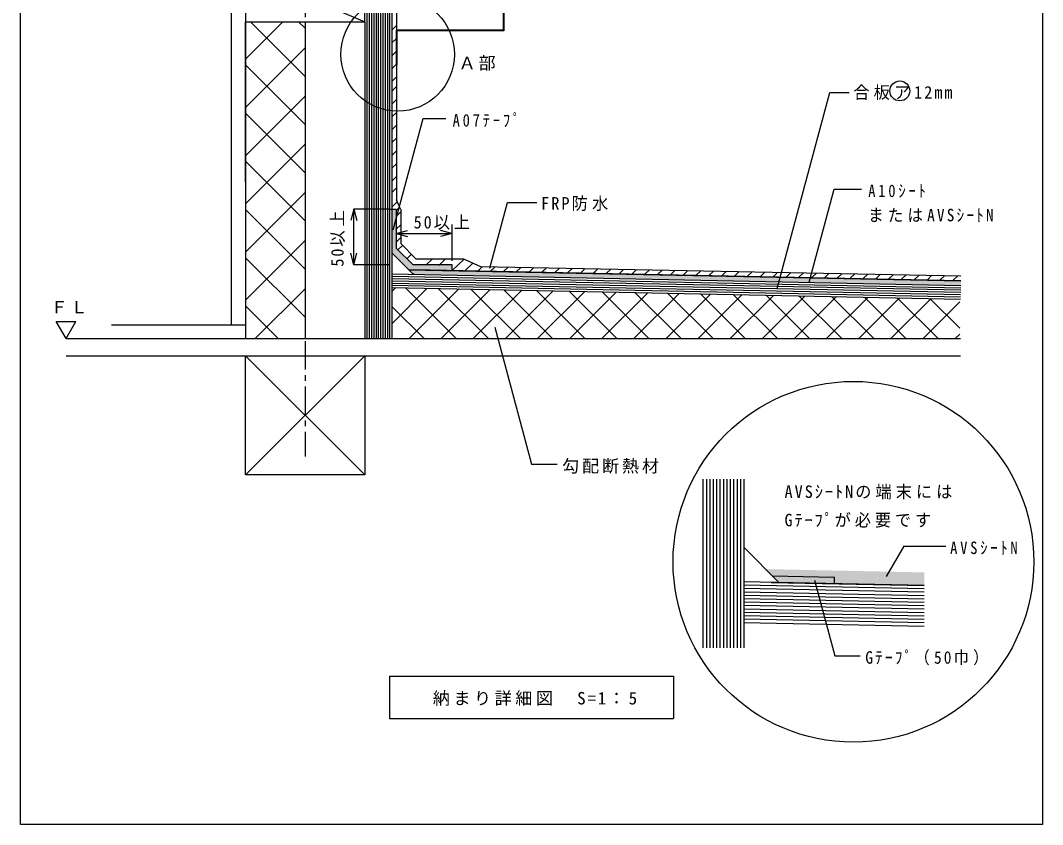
# Model space of a CAD drawing. Units: millimetres, scale not verified, with parts at other scales. Extents: x -455 to 445, y -650 to 635.
# Drawn here: x -455 to 445, y -650 to 58 of the extents above; entities that cross this region are included whole.
import ezdxf

# ---------------------------------------------------------------- set-up
doc = ezdxf.new("R2010")
doc.units = ezdxf.units.MM
doc.header["$LTSCALE"] = 5
doc.linetypes.add('CHAIN1', pattern=[8, 5, -1, 1, -1])
for name, color, linetype in [('0-0_境界寸法', 7, 'Continuous'), ('A-0', 4, 'Continuous'), ('A-9', 4, 'Continuous'), ('F-0', 2, 'Continuous')]:
    doc.layers.add(name, color=color, linetype=linetype)
doc.styles.add('ＭＳ ゴシック', font='')
doc.styles.get('ＭＳ ゴシック').set_extended_font_data('MS Gothic')

msp = doc.modelspace()

# ---------------------------------------------------------------- linework, layer by layer
at = {"layer": '0-0_境界寸法'}
for p, q in [((-414.661, -222.034), (-423.321, -207.035)), ((-423.321, -207.035), (-406.001, -207.035)), ((-414.661, -222.034), (-406.001, -207.035))]:
    msp.add_line(p, q, dxfattribs=at)
at = {"layer": '0-0_境界寸法', "color": 2}
for p, q in [((-129.787, -519.067), (-129.787, -556.567)), ((-129.787, -519.067), (120.213, -519.067)), ((120.213, -519.067), (120.213, -556.567)), ((-129.787, -556.567), (120.213, -556.567))]:
    msp.add_line(p, q, dxfattribs=at)
at = {"layer": '0-0_境界寸法'}
msp.add_circle((319.53, -3.92), 8.75, dxfattribs=at)
at = {"layer": 'A-0', "linetype": 'CHAIN1'}
msp.add_line((-204.184, 455.904), (-204.184, -325.771), dxfattribs=at)
at = {"layer": 'A-0', "color": 7}
for p, q in [((-269.184, 121.965), (-269.184, -210.035)), ((-112.703, -161.334), (-107.55, -161.438)), ((373.338, -171.16), (-108.55, -161.418)), ((-107.62, -165.435), (-108.62, -165.417)), ((-256.684, -210.035), (-374.526, -210.035))]:
    msp.add_line(p, q, dxfattribs=at)
at = {"layer": 'A-0'}
for p, q in [((-256.684, 101.965), (-151.684, 56.966)), ((-149.684, 101.965), (-149.684, -222.034)), ((-147.684, 101.965), (-147.684, -222.034)), ((-145.684, 101.965), (-145.684, -222.034)), ((-143.684, 101.965), (-143.684, -222.034)), ((-141.684, 101.965), (-141.684, -222.034)), ((-137.684, 101.377), (-137.684, -222.034)), ((-135.684, 100.223), (-135.684, -222.034)), ((-133.684, 99.068), (-133.684, -222.034)), ((-131.684, 97.913), (-131.684, -222.034)), ((-129.684, 96.759), (-129.684, -222.034)), ((-127.684, 95.604), (-127.684, -146.353)), ((-256.684, 56.966), (-204.184, 56.966)), ((-256.684, -84.035), (-256.684, 56.966)), ((-223.632, 56.966), (-256.684, 23.914)), ((-223.632, 56.966), (-256.684, 23.914)), ((-256.684, 56.966), (-256.684, -222.034)), ((-204.184, 8.903), (-252.247, 56.966)), ((-204.184, 51.329), (-209.82, 56.966)), ((-204.184, 56.966), (-204.184, -222.034)), ((-127.684, 49.597), (-123.684, 53.597)), ((-127.684, 49.597), (-123.684, 53.597)), ((-127.684, 38.283), (-123.684, 42.283)), ((-204.184, 33.987), (-256.684, -18.513)), ((-204.184, 33.987), (-256.684, -18.513)), ((-127.684, 26.97), (-123.684, 30.97)), ((-204.184, -33.523), (-256.684, 18.977)), ((-127.684, 15.656), (-123.684, 19.656)), ((-127.684, 15.656), (-123.684, 19.656)), ((-127.684, 4.342), (-123.684, 8.342)), ((-204.184, -8.439), (-256.684, -60.939)), ((-204.184, -8.439), (-256.684, -60.939)), ((-127.684, -4.143), (-123.684, -0.143)), ((-127.684, -4.143), (-123.684, -0.143)), ((211.565, -177.891), (257.815, -5.284)), ((257.815, -5.284), (274.966, -5.284)), ((-127.684, -15.457), (-123.684, -11.457)), ((-204.184, -75.95), (-256.684, -23.45)), ((-127.684, -26.771), (-123.684, -22.771)), ((-127.684, -38.084), (-123.684, -34.084)), ((-127.684, -38.084), (-123.684, -34.084)), ((-126.459, -126.174), (-100.246, -28.344)), ((-100.246, -28.344), (-80.21, -28.344)), ((-204.184, -50.865), (-256.684, -103.365)), ((-204.184, -50.865), (-237.353, -84.035)), ((-127.684, -49.398), (-123.684, -45.398)), ((-127.684, -49.398), (-123.684, -45.398)), ((-127.684, -60.712), (-123.684, -56.712)), ((-127.684, -60.712), (-123.684, -56.712)), ((-204.184, -118.376), (-256.684, -65.876)), ((-127.684, -72.026), (-123.684, -68.025)), ((-127.684, -83.339), (-123.684, -79.339)), ((-127.696, -93.373), (-123.696, -89.373)), ((-204.184, -93.292), (-256.684, -145.792)), ((239.74, -172.419), (261.734, -90.335)), ((261.734, -90.335), (285.761, -90.335)), ((-127.476, -106.044), (-122.938, -101.505)), ((-123.984, -109.213), (-120.888, -106.117)), ((-41.47, -160.114), (-25.908, -102.033)), ((-25.908, -102.033), (0.021, -102.033)), ((-204.184, -160.802), (-256.684, -108.302)), ((-123.984, -114.452), (-119.984, -110.452)), ((-123.984, -125.765), (-119.984, -121.766)), ((-123.984, -125.765), (-119.984, -121.766)), ((-74.984, -121.409), (-74.984, -153.409)), ((-123.984, -129.476), (-113.984, -126.796)), ((-123.984, -129.476), (-113.984, -132.156)), ((-123.984, -129.476), (-74.984, -129.476)), ((-123.984, -137.079), (-119.984, -133.079)), ((-74.984, -129.476), (-84.984, -126.796)), ((-74.984, -129.476), (-84.984, -132.156)), ((-204.184, -135.718), (-256.684, -188.218)), ((-122.339, -143.92), (-118.331, -139.912)), ((-204.184, -203.229), (-256.684, -150.729)), ((-114.58, -151.679), (-110.495, -147.749)), ((-97.813, -157.352), (-91.906, -151.668)), ((-86.501, -157.569), (-80.369, -151.668)), ((-74.684, -162.103), (-64.144, -151.96)), ((-112.703, -161.334), (-74.76, -162.101)), ((-63.384, -162.331), (-56.33, -155.544)), ((-52.136, -162.536), (-48.06, -158.613)), ((-40.825, -162.753), (-36.748, -158.83)), ((-29.513, -162.97), (-25.437, -159.047)), ((-18.201, -163.187), (-14.125, -159.265)), ((-18.201, -163.187), (-14.125, -159.265)), ((-6.89, -163.404), (-2.814, -159.482)), ((-6.89, -163.404), (-2.814, -159.482)), ((4.422, -163.622), (8.498, -159.699)), ((4.422, -163.622), (8.498, -159.699)), ((15.734, -163.839), (19.809, -159.916)), ((15.734, -163.839), (19.809, -159.916)), ((27.045, -164.056), (31.121, -160.134)), ((27.045, -164.056), (31.121, -160.134)), ((38.357, -164.273), (42.433, -160.351)), ((49.669, -164.49), (53.744, -160.568)), ((60.98, -164.707), (65.056, -160.785)), ((72.292, -164.925), (76.368, -161.002)), ((83.603, -165.142), (87.679, -161.219)), ((83.603, -165.142), (87.679, -161.219)), ((94.915, -165.359), (98.991, -161.436)), ((106.227, -165.576), (110.303, -161.654)), ((117.538, -165.793), (121.614, -161.871)), ((-127.523, -169.036), (373.176, -179.158)), ((-127.482, -167.037), (373.216, -177.159)), ((128.85, -166.011), (132.926, -162.088)), ((140.161, -166.228), (144.238, -162.305)), ((151.473, -166.445), (155.549, -162.523)), ((162.785, -166.662), (166.861, -162.74)), ((174.096, -166.88), (178.172, -162.957)), ((185.408, -167.097), (189.484, -163.174)), ((185.408, -167.097), (189.484, -163.174)), ((196.72, -167.314), (200.796, -163.392)), ((196.72, -167.314), (200.796, -163.392)), ((208.031, -167.531), (212.107, -163.609)), ((219.343, -167.748), (223.419, -163.826)), ((230.654, -167.965), (234.73, -164.043)), ((241.966, -168.183), (246.042, -164.26)), ((253.278, -168.4), (257.354, -164.477)), ((253.278, -168.4), (257.354, -164.477)), ((264.589, -168.617), (268.665, -164.694)), ((264.589, -168.617), (268.665, -164.694)), ((275.901, -168.834), (279.977, -164.912)), ((275.901, -168.834), (279.977, -164.912)), ((287.213, -169.051), (291.289, -165.129)), ((287.213, -169.051), (291.289, -165.129)), ((298.524, -169.269), (302.6, -165.346)), ((298.524, -169.269), (302.6, -165.346)), ((309.836, -169.486), (313.912, -165.563)), ((321.147, -169.703), (325.224, -165.781)), ((332.459, -169.92), (336.535, -165.998)), ((343.771, -170.137), (347.847, -166.215)), ((355.082, -170.354), (359.158, -166.432)), ((355.082, -170.354), (359.158, -166.432)), ((366.394, -170.572), (370.47, -166.649)), ((-204.184, -178.145), (-248.074, -222.034)), ((-127.684, -180.555), (-124.233, -177.104)), ((-127.684, -208.839), (-96.509, -177.665)), ((-127.644, -175.035), (373.055, -185.157)), ((-127.603, -173.036), (373.095, -183.157)), ((-127.563, -171.036), (373.135, -181.158)), ((-115.835, -177.274), (-71.075, -222.034)), ((-112.595, -222.034), (-68.786, -178.225)), ((-86.967, -177.858), (-42.791, -222.034)), ((-84.311, -222.034), (-41.062, -178.785)), ((-58.099, -178.441), (-14.506, -222.034)), ((-56.027, -222.034), (-13.338, -179.346)), ((-29.232, -179.025), (13.778, -222.034)), ((-27.742, -222.034), (14.386, -179.907)), ((-0.364, -179.609), (42.062, -222.034)), ((0.542, -222.034), (42.11, -180.467)), ((28.504, -180.192), (70.347, -222.034)), ((28.826, -222.034), (69.833, -181.027)), ((57.111, -222.034), (97.557, -181.588)), ((57.372, -180.776), (98.631, -222.034)), ((85.395, -222.034), (125.281, -182.149)), ((86.24, -181.359), (126.915, -222.034)), ((113.679, -222.034), (153.005, -182.709)), ((115.108, -181.943), (155.2, -222.034)), ((141.963, -222.034), (180.729, -183.269)), ((143.976, -182.526), (183.484, -222.034)), ((170.248, -222.034), (208.453, -183.83)), ((172.843, -183.11), (211.768, -222.034)), ((198.532, -222.034), (236.176, -184.39)), ((201.711, -183.693), (240.052, -222.034)), ((226.816, -222.034), (263.9, -184.95)), ((230.579, -184.277), (268.336, -222.034)), ((255.1, -222.034), (291.624, -185.511)), ((259.447, -184.86), (296.621, -222.034)), ((283.385, -222.034), (319.348, -186.072)), ((288.315, -185.444), (324.905, -222.034)), ((311.669, -222.034), (347.072, -186.632)), ((317.183, -186.028), (353.189, -222.034)), ((346.05, -186.611), (372.316, -212.877)), ((-227.805, -222.034), (-256.684, -193.155)), ((-127.684, -193.709), (-99.359, -222.034)), ((339.953, -222.034), (372.316, -189.672)), ((-127.684, -221.994), (-127.643, -222.034)), ((368.238, -222.034), (372.316, -217.956)), ((-256.684, -237.034), (-151.684, -342.034)), ((-151.684, -237.034), (-256.684, -342.034))]:
    msp.add_line(p, q, dxfattribs=at)
at = {"layer": 'A-0', "color": 3}
for p, q in [((-256.684, 101.965), (-256.684, 56.966)), ((-151.684, 56.966), (-151.684, 101.965)), ((-139.684, 101.965), (-139.684, -222.034)), ((-127.684, 95.604), (-127.684, -222.034)), ((-29.784, 89.407), (-29.784, 49.565)), ((-29.184, 89.407), (-29.184, 48.965)), ((-256.684, 56.966), (-151.684, 56.966)), ((-151.684, 56.966), (-151.684, -222.034)), ((-123.684, 18.965), (-123.684, 49.565)), ((-29.784, 49.565), (-123.084, 49.565)), ((-29.184, 48.965), (-123.084, 48.965)), ((-123.084, 18.965), (-123.084, 48.965)), ((-123.684, 18.965), (-123.084, 18.965)), ((-112.703, -161.334), (373.338, -171.16)), ((-127.442, -165.037), (373.257, -175.159)), ((-127.684, -177.035), (373.014, -187.156)), ((-414.661, -222.034), (373.014, -222.034)), ((-414.661, -237.034), (373.014, -237.034))]:
    msp.add_line(p, q, dxfattribs=at)
at = {"layer": 'A-0', "color": 2}
for p, q in [((-123.684, 97.913), (-123.684, -99.8)), ((-119.99, -108.146), (-123.684, -99.8)), ((-119.984, -108.146), (-119.984, -138.259)), ((-106.575, -151.668), (-119.984, -138.259)), ((-106.575, -151.668), (-64.782, -151.668))]:
    msp.add_line(p, q, dxfattribs=at)
msp.add_lwpolyline([(-64.782, -151.668), (-49.648, -158.608), (373.3, -166.729)], dxfattribs=at)
at = {"layer": 'A-0', "color": 3}
msp.add_lwpolyline([(-256.684, -237.034), (-151.684, -237.034), (-151.684, -342.034), (-256.684, -342.034)], close=True, dxfattribs=at)
at = {"layer": 'A-0', "color": 7}
msp.add_circle((-122.622, 28.258), 50, dxfattribs=at)
at = {"layer": 'A-0', "color": 9}
for points in [[(-123.987, -107.907), (-127.684, -107.907), (-127.684, -146.353)], [(-127.684, -146.353), (-123.987, -142.272), (-123.987, -107.907)], [(-127.684, -146.353), (-112.703, -161.334), (-123.987, -142.272)], [(-112.703, -161.334), (-109.125, -157.134), (-123.987, -142.272)], [(-112.703, -161.334), (-74.76, -162.101), (-74.76, -157.134)], [(-112.703, -161.334), (-74.76, -157.134), (-109.125, -157.134)]]:
    msp.add_solid(points, dxfattribs=at)
at = {"layer": 'A-0', "color": 7}
msp.add_solid([(-112.703, -161.334), (-107.62, -165.435), (373.338, -171.16), (373.257, -175.159)], dxfattribs=at)
at = {"layer": 'A-9'}
for p, q in [((-161.196, -107.907), (-163.875, -117.907)), ((-161.196, -156.907), (-161.196, -107.907)), ((-161.196, -107.907), (-158.516, -117.907)), ((-129.196, -107.907), (-161.196, -107.907)), ((-128.814, -107.907), (-127.814, -107.907)), ((-161.196, -156.907), (-163.875, -146.907)), ((-161.196, -156.907), (-158.516, -146.907)), ((-129.196, -156.907), (-161.196, -156.907)), ((-36.954, -211.941), (-4.641, -332.536)), ((-4.641, -332.536), (17.682, -332.536)), ((149.169, -345.873), (149.169, -494.19)), ((152.17, -345.873), (152.17, -494.19)), ((155.17, -345.873), (155.17, -494.19)), ((158.169, -345.873), (158.169, -494.19)), ((161.17, -345.873), (161.17, -494.19)), ((167.169, -345.873), (167.169, -494.19)), ((170.169, -345.873), (170.169, -494.19)), ((173.17, -345.873), (173.17, -494.19)), ((176.17, -345.873), (176.17, -494.19)), ((179.169, -345.873), (179.169, -494.19)), ((322.952, -404.682), (307.427, -431.572)), ((322.952, -404.682), (360.056, -404.682)), ((341.097, -442.306), (182.17, -439.093)), ((341.097, -445.306), (182.17, -442.093)), ((341.097, -448.306), (182.17, -445.094)), ((341.097, -451.307), (182.17, -448.094)), ((341.097, -454.307), (182.17, -451.094)), ((341.097, -460.308), (182.17, -457.096)), ((341.097, -463.309), (182.17, -460.096)), ((341.097, -466.31), (182.17, -463.097)), ((341.097, -469.31), (182.17, -466.097)), ((341.097, -472.311), (182.17, -469.098))]:
    msp.add_line(p, q, dxfattribs=at)
at = {"layer": 'A-9', "color": 3}
for p, q in [((-127.684, -146.353), (-112.703, -161.334)), ((-112.703, -161.334), (-108.62, -165.417)), ((146.169, -345.873), (146.169, -494.19)), ((164.17, -345.873), (164.17, -494.19)), ((182.17, -345.873), (182.17, -494.19)), ((213.044, -436.717), (182.365, -406.037)), ((207.156, -430.828), (261.734, -431.948)), ((261.734, -431.192), (261.739, -431.192)), ((261.734, -431.948), (261.734, -437.701)), ((341.097, -439.305), (182.17, -436.092)), ((301.418, -435.249), (301.415, -435.249)), ((341.097, -457.308), (182.17, -454.095)), ((341.097, -475.311), (182.17, -472.099))]:
    msp.add_line(p, q, dxfattribs=at)
at = {"layer": 'A-9', "color": 7}
msp.add_line((206.365, -436.582), (341.097, -439.305), dxfattribs=at)
at = {"layer": 'A-9', "color": 3}
for points in [[(-127.684, -107.907), (-123.987, -107.907), (-123.987, -142.272)], [(-74.76, -162.101), (-74.76, -157.134), (-109.125, -157.134), (-123.987, -142.272)]]:
    msp.add_lwpolyline(points, dxfattribs=at)
at = {"layer": 'A-9'}
msp.add_lwpolyline([(244.514, -434.771), (262.321, -501.227), (284.644, -501.227)], dxfattribs=at)
at = {"layer": 'A-9', "color": 7}
msp.add_circle((278.682, -418.474), 158.804, dxfattribs=at)
for points in [[(-108.62, -165.417), (-107.62, -165.435), (-112.703, -161.334)], [(-108.62, -165.417), (-107.62, -165.435), (-107.62, -165.435)], [(201.258, -424.931), (207.156, -430.828), (261.734, -431.948)], [(261.734, -431.948), (341.201, -427.851), (201.258, -424.931)], [(261.734, -431.948), (341.097, -439.305), (341.201, -427.851)], [(261.734, -431.948), (261.734, -437.701), (341.097, -439.305)]]:
    msp.add_solid(points, dxfattribs=at)
at = {"layer": 'A-9', "color": 254}
msp.add_solid([(207.156, -430.828), (213.044, -436.717), (261.734, -431.948), (261.734, -437.701)], dxfattribs=at)
at = {"layer": 'F-0'}
msp.add_lwpolyline([(-454.787, -649.821), (-454.787, 635.178), (445.213, 635.178), (445.213, -649.821)], close=True, dxfattribs=at)

# ---------------------------------------------------------------- texts
at = {"layer": '0-0_境界寸法', "char_height": 11, "attachment_point": 7, "style": 'ＭＳ ゴシック'}
for s, insert in [('\\T1.17;ＦＬ', (-428.199, -199.799)), ('\\T1.21;納まり詳細図\u3000S=1：5', (-91.662, -545.317))]:
    msp.add_mtext(s, dxfattribs=dict(at, insert=insert))
at = {"layer": 'A-0', "color": 7, "char_height": 11, "attachment_point": 7, "style": 'ＭＳ ゴシック'}
for s, insert in [('\\T1.17;Ａ部', (-68.924, 13.973)), ('\\T1.25;\\W0.95;合板ア12mm', (278.678, -11.836)), ('\\T1.39;\\W0.85;A07ﾃｰﾌﾟ', (-74.247, -35.844)), ('\\T1.39;\\W0.85;A10ｼｰﾄ', (291.724, -97.834)), ('\\T1.26;\\W0.95;FRP防水', (3.693, -109.624)), ('\\T1.28;\\W0.9;またはAVSｼｰﾄN', (291.724, -119.434)), ('\\T1.24;\\W0.95;50以上', (-108.565, -126.253))]:
    msp.add_mtext(s, dxfattribs=dict(at, insert=insert))
at = {"layer": 'A-9', "color": 7, "insert": (-168.991, -158.613), "char_height": 11, "attachment_point": 7, "rotation": 90, "style": 'ＭＳ ゴシック'}
msp.add_mtext('\\T1.24;\\W0.95;50以上', dxfattribs=at)
at = {"layer": 'A-9', "color": 7, "char_height": 11, "attachment_point": 7, "style": 'ＭＳ ゴシック'}
for s, insert in [('\\T1.17;勾配断熱材', (22.187, -340.949)), ('\\T1.25;\\W0.95;AVSｼｰﾄNの端末には', (218.007, -363.46)), ('\\T1.24;\\W0.95;Gﾃｰﾌﾟが必要です', (218.007, -388.46)), ('\\T1.39;\\W0.85;AVSｼｰﾄN', (363.849, -412.129)), ('\\T1.28;\\W0.9;Gﾃｰﾌﾟ（50巾）', (289.149, -509.641))]:
    msp.add_mtext(s, dxfattribs=dict(at, insert=insert))

doc.saveas('drawing.dxf')
